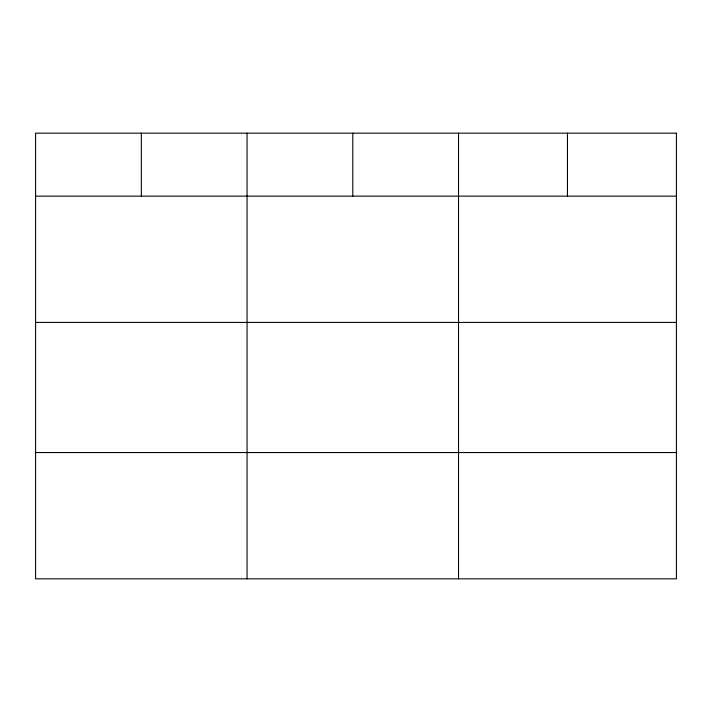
<?xml version="1.0" encoding="UTF-8"?>
<svg xmlns="http://www.w3.org/2000/svg" width="712" height="712" viewBox="0 0 712 712"><rect width="100%" height="100%" fill="white"/><g stroke="black" fill="none" stroke-linecap="round" stroke-linejoin="round"><path stroke-width="1.07" d="M35.6 196.138L676.4 196.138M35.6 322.429L676.4 322.429M35.6 452.547L676.4 452.547M567.464 133.162L567.464 196.138M458.528 133.162L458.528 578.838M352.796 133.162L352.796 196.138M247.064 133.162L247.064 578.838M141.332 133.162L141.332 196.138M676.4 133.162L35.6 133.162L35.6 578.838L676.4 578.838L676.4 133.162"/></g></svg>
